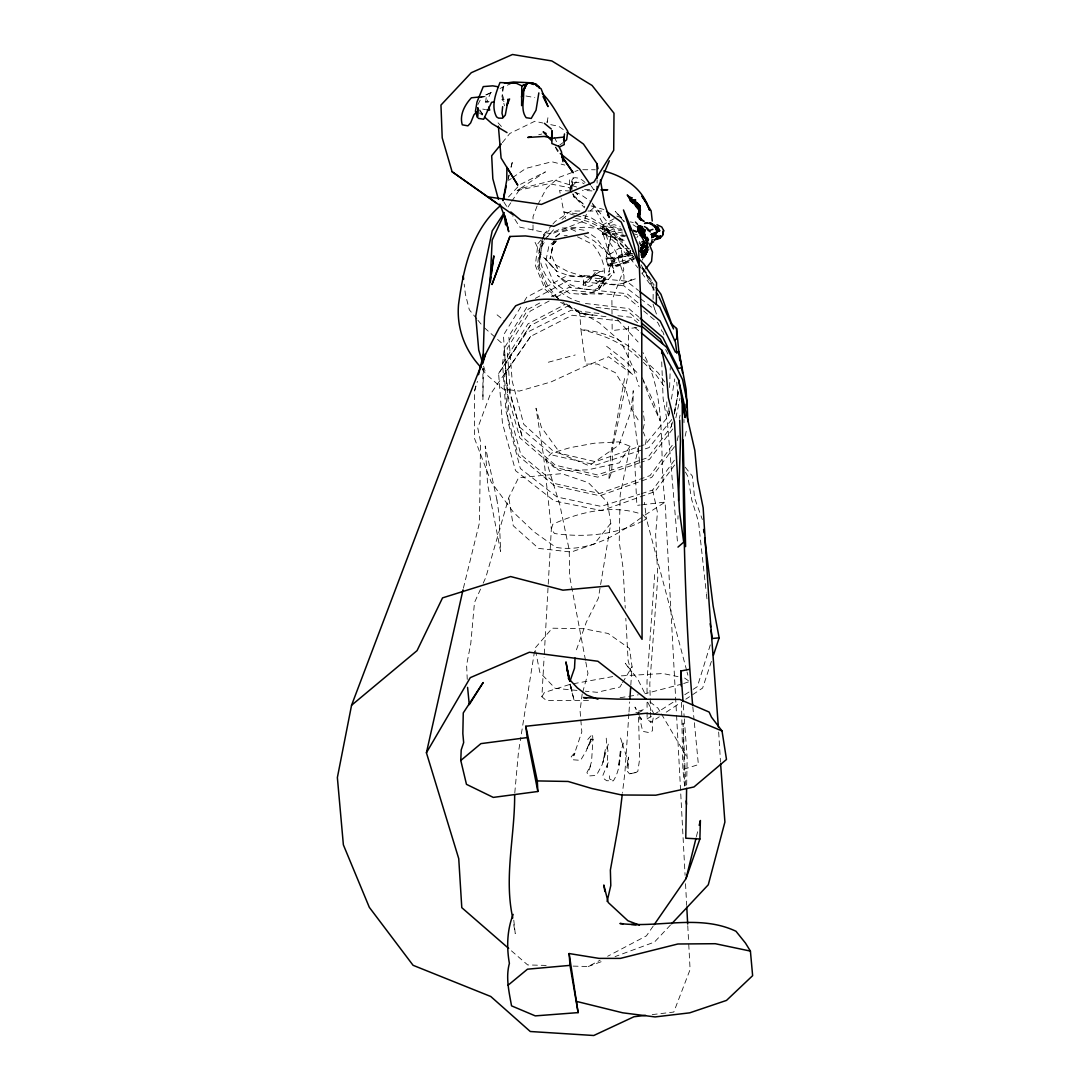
<?xml version="1.0" encoding="UTF-8"?>
<svg xmlns="http://www.w3.org/2000/svg" width="1090" height="1090" viewBox="0 0 1090 1090"><rect width="100%" height="100%" fill="white"/><g stroke="black" fill="none" stroke-linecap="round" stroke-linejoin="round"><path stroke-width="0.75" stroke-dasharray="5 3.75" d="M661.712 361.88L663.129 398.722L667.489 423.097L677.626 543.801M475.771 386.051L474.6 390.915L474.368 438.085L491.181 482.08L513.513 512.341L534.223 531.975L555.914 547.384C588.859 552.875 618.275 534.55 643.713 515.87M646.424 243.097L647.569 248.302L647.106 251.736L645.825 255.006L647.106 251.736L646.452 242.702L647.147 250.509L644.067 258.371L647.406 250.918L648.291 246.204M653.101 299.3L653.237 283.073M483.388 368.475L482.911 399.921L482.897 368.066M686.673 785.018L687.15 757.618L684.302 718.555M639.367 297.802L623.793 285.812L623.998 275.729L615.905 251.872L607.416 239.078L602.729 223.178L592.688 204.661M666.835 401.829L666.658 410.044L668.633 415.889L645.444 444.407L595.467 461.669L554.224 452.009L523.772 424.296L512.218 381.214L508.812 336.224L528.187 305.064M570.261 191.622L570.438 184.142L573.994 197.045L583.354 203.994L584.771 206.909M543.27 237.279C530.353 265.333 554.497 295.976 581.76 302.489M642.432 257.526L645.471 254.665L641.996 253.275L643.618 252.062L647.16 252.349L643.795 257.049L642.432 257.526L641.547 256.613L647.474 249.038L645.975 248.193L641.996 253.275L642.432 257.526L641.642 257.717L644.517 256.668L646.288 253.984L647.787 244.909M677.926 519.113L678.034 515.72M669.628 411.312L668.633 415.889L668.919 407.551M669.601 387.55L670.282 367.534M622.063 229.609L602.688 226.012L602.293 233.614L610.741 236.843L625.524 239.895M622.853 233.028L613.248 231.393L602.334 234.65L602.729 227.047L613.915 220.889M588.491 700.352L546.444 700.584L541.88 696.755L544.101 657.297M544.292 654.014L551.336 529.086L543.529 455.443L536.007 408.219L541.376 427.28L560.519 453.685L589.104 465.757L618.984 445.02L630.824 411.802L633.249 390.697L632.936 408.396L640.321 467.583M558.543 298.905L547.63 285.866L538.978 266.137L539.822 251.586M639.939 249.16L642.528 247.103L644.176 240.835M646.683 244.678L647.882 247.989L646.397 243.724L647.147 250.509L645.77 254.161L647.119 249.61L647.01 242.293M642.732 256.395L647.61 250.141L646.288 253.984L641.547 256.613L642.664 257.567L641.438 254.638L645.444 251.763L645.975 248.193M628.875 713.691L624.924 772.401L622.485 792.566M628.998 712.015L629.679 701.946M630.81 685.174L632.05 666.712L629.53 648.523L608.179 633.494L583.627 628.712L552.262 628.194L535.013 648.169L521.102 735.627M654.668 574.621L647.024 680.828L647.051 695.747M514.793 792.839L518.431 752.454L520.829 737.317M643.89 240.631L643.318 246.149L640.321 247.634M503.389 86.165L502.476 94.939L504.725 102.228L501.85 99.49L508.049 99.04M485.649 102.61L486.317 96.274L483.006 96.615M630.66 250.305L630.361 253.098L627.963 255.796L624.338 256.504L627.091 255.918L630.633 252.894L618.957 257.744L608.179 265.974L605.986 258.93L617.035 257.799L632.799 251.34M511.932 83.222L503.021 87.064L502.013 96.547L504.52 105.853M674.492 446.628L651.752 477.366L599.8 495.773L554.66 485.895L518.486 455.852L505.869 410.889L502.572 363.692L504.397 347.887L528.2 309.178L542.752 301.412M538.978 266.137L542.738 240.549M582.183 693.935L580.071 710.912L581.828 731.908L573.749 755.765L575.643 751.664L571.146 756.841L572.591 759.757L580.561 760.329L586.107 751.133L591.012 738.993L592.415 738.734L587.047 748.707L591.012 738.993L592.878 739.96L591.584 761.311L589.077 770.289L590.576 765.48L586.924 772.619L588.764 775.971L594.963 775.535L596.979 774.35L602.116 764.758L608.411 743.816L606.749 746.582L607.934 750.22L607.184 767.455L608.261 762.441L602.906 775.276L604.255 778.982L606.694 780.726L613.37 780.835C619.243 771.597 620.346 760.302 620.469 749.62L618.575 766.788L621.123 750.928L623.848 741.582L622.472 744.048L627.622 760.139L628.113 768.777L628.44 757.1L626.546 770.249L629.489 773.846L636.192 772.456L637.854 771.216L639.707 758.463L638.399 712.915L644.408 709.386L635.416 712.083L638.89 713.923L634.939 707.097L639.326 715.476M642.514 243.043L641.928 248.466L640.103 250.496L641.751 251L644.135 245.577L643.672 242.457L642.773 241.244L641.697 241.885L642.514 243.043L643.672 242.457L641.697 241.885M644.517 256.668L644.476 254.787L641.996 253.275M678.416 391.978L673.797 417.007M547.125 122.666L547.943 117.57L547.044 122.271M483.224 583.136L485.908 577.155L508.798 497.531L518.567 477.706L561.827 473.646L588.45 482.747L607.416 502.163L610.795 523.295L598.356 598.192L586.27 622.281L575.316 652.937M668.633 415.889L669.464 410.862M671.413 399.104L674.764 378.939M645.444 444.407L646.275 439.433L643.345 432.076M647.16 252.349L643.986 255.973L641.383 255.905L644.299 254.093L647.91 249.555L647.283 244.978L643.754 255.455L641.547 256.613M540.463 254.46L542.902 240.495M543.992 234.282L543.174 238.942L543.992 234.282L551.799 225.317M674.383 413.669L678.443 390.383M641.656 255.183L644.149 246.967L646.152 244.487M624.57 378.489L610.822 453.058L608.819 480.063L611.708 471.466L612.771 447.05L628.181 374.497L628.453 323.621M585.466 660.159L569.661 576.283L569.212 549.987L559.906 505.106L545.763 459.054L551.704 453.086L569.961 447.69L594.295 443.221L618.779 441.872L630.075 446.246L620.156 495.187L619.215 541.921L623.03 567.726L625.251 608.152M606.258 256.681L608.751 244.541L607.988 250.155L614.569 261L606.258 256.681L619.161 248.248L629.979 248.915M640.825 255.319L642.419 247.743L638.958 242.716M641.479 252.608L642.759 246.544L644.503 243.983L644.34 241.053M610.741 236.843L607.648 251.354L614.242 262.186L605.931 257.867L608.138 264.911L615.033 267.091L628.739 262.268L634.107 259.175M675.882 417.743L680.037 398.109M641.479 459.817L647.76 457.664L671.181 426.79L672.244 421.816M674.369 411.856L677.912 395.288L676.781 382.113M639.353 251.013L645.239 243.138L640.743 248.547L640.28 250.673L641.846 249.297L645.948 242.266L640.743 248.547L644.503 243.983M685.174 436.15L686.918 428.138M677.176 440.714L678.62 434.202M679.315 418.492L680.051 415.195M463.386 588.219L479.464 522.764L480.54 441.614L477.761 427.852L490.159 394.594L530.653 336.388L572.114 315.255L618.507 320.869M508.049 179.959L509.194 175.163M511.115 167.179L512.654 160.789L511.006 167.097M639.094 445.51L634.775 463.373L636.887 505.406L640.198 505.011M643.005 429.269L644.572 422.77L643.114 411.162M696.401 836.63L697.6 831.793M508.144 178.133L508.962 174.986M570.683 190.028L572.822 182.071L570.833 187.548L576.31 181.921L572.999 182.711L581.311 182.139L584.186 183.828M671.181 426.79L673.361 418.628M582.632 692.354L587.96 673.416L585.766 661.807M474.6 390.915L477.447 381.35M573.681 178.12L572.168 179.714L570.547 185.15L572.155 187.575M710.285 644.912L697.355 686.645L690.379 691.128M586.379 214.24L584.363 220.698L551.567 233.955L519.848 227.156L512.777 216.011M641.901 257.594L647.16 243.247M711.402 661.385L702.614 688.062L685.828 699.18M641.819 252.621L643.304 248.561L642.364 247.144L644.135 245.577L642.732 245.809L643.686 244.16L642.323 244.433L643.672 242.457M641.942 248.207L643.686 243.506L641.438 249.951L643.264 242.661L642.977 237.893M644.953 242.089L643.359 246.19L640.743 248.547L644.612 244.16M641.165 254.12L642.269 251.368L646.125 252.512L642.664 257.567M645.266 241.912L643.672 246.844L640.225 251.15L642.187 249.487L639.994 250.727L641.846 249.297L642.105 247.212L644.899 246.844L646.138 244.242M490.636 92.841L480.254 97.419L492.68 91.928L490.636 92.841L487.339 100.471L488.048 102.651M480.54 589.118L474.477 602.579L470.785 643.481L466.615 665.023L467.242 679.411M554.987 240.863L548.924 245.741L545.436 263.085L553.938 282.828L569.702 293.387L586.679 294.6L598.901 289.49C609.501 275.13 603.397 256.899 592.824 244.46L576.351 236.244M641.71 255.414L642.937 255.115L643.618 252.062L647.283 245.863L646.656 243.206M642.283 260.115L643.986 255.973L641.956 254.801L644.844 252.253L647.869 247.294L646.792 247.607L645.185 254.297L642.31 255.864M644.885 244.037L642.759 248.316L644.013 243.22L643.631 239.582M477.87 104.586L481.671 97.378M537.111 205.969L533.01 216.76L533.024 223.355M537.888 204.498L546.499 188.216L559.252 177.288L573.367 172.056M645.852 245.55L646.411 249.719L643.727 253.207L642.201 252.172L645.089 249.392L645.852 245.55L647.283 245.863M649.149 248.983L645.471 254.665M598.901 289.49L605.577 277.882L610.182 273.685L603.996 278.454L598.192 287.12L606.244 279.122L597.565 281.874L602.947 281.901L595.358 280.58C606.966 284.762 620.428 286.67 631.437 279.721L624.638 282.555L636.492 278.427M621.682 684.111L619.951 687.013L597.116 692.313L585.371 691.196M622.553 682.667L632.05 666.712M541.88 696.755L544.428 692.491L570.043 684.343M645.948 246.599L648.318 242.689M520.734 307.026L503.417 335.189L506.578 381.977L522.205 436.695L555.355 465.212L597.484 474.913L639.912 460.362M524.195 301.385L526.797 297.161L567.386 275.538L626.478 281.166L638.468 290.499M641.642 248.288L644.762 244.146L643.999 243.928M541.498 246.803L546.785 238.383M547.67 236.98L549.442 234.173L562.304 228.042L585.316 227.238L605.304 229.132L615.264 239.459L621.341 249.392L623.766 269.721L611.912 300.39L612.049 317.163M502.572 363.692L528.078 323.798L566.01 304.001M569.525 305.132L530.162 325.747L505.351 364.373L508.757 410.617L520.897 454.734L556.023 483.865L599.636 493.498L650.021 475.621L672.816 444.529M648.019 247.594L647.106 251.736M630.075 446.246L619.393 462.841L587.864 469.844L559.279 470.662L545.763 459.054M508.035 206.977L510.829 202.754M511.755 201.35L520.134 188.679L554.551 180.054L576.692 187.03M674.683 464.98L654.872 491.617L601.666 510.624L554.224 500.923L515.556 470.676L502.449 423.274L498.607 373.502L530.162 325.747M498.607 373.502L526.484 332.654L571.255 310.173L599.568 313.538M530.653 336.388L504.18 374.796L508.253 422.729L520.38 468.523L556.976 496.999L601.108 506.387L639.762 494.151M653.196 926.091L646.424 935.86L607.62 956.284M636.846 237.606L637.923 236.108M641.37 493.647L652.651 490.078L676.836 456.86M672.775 428.888L649.476 459.408L641.615 462.092M611.64 275.293L603.152 286.03L593.832 289.967L581.392 288.632L571.228 285.076L557.317 275.361L570.724 287.378M610.795 523.295L594.282 543.992L571.187 552.044L538.569 548.406L513.24 525.734L508.798 497.531M593.927 207.509L589.854 211.351M671.74 419.555L649.054 447.608L596.053 464.98L552.562 455.13L519.072 426.64M502.34 142.654L509.807 133.484L534.74 121.29L542.738 122.979M543.106 241.203L539.863 245.141L537.479 265.674L546.717 288.687L560.124 300.322M544.183 239.895L555.641 227.551M541.049 239.882L537.915 243.642L535.326 265.442L545.15 289.504L554.142 296.984M542.084 238.628L549.387 229.867M640.975 248.316L644.762 244.146M643.359 246.19L640.566 248.37L642.187 249.487L644.899 246.844M552.916 224.036L555.151 221.474L571.106 211.024L581.202 211.024M587.755 739.497L592.551 734.061L592.878 739.96L596.325 737.712M630.633 252.894L627.963 255.796L631.737 254.174M508.499 196.99L519.889 184.632L545.436 171.866L517.191 190.559L549.087 183.665L572.345 188.297M670.5 925.001L654.477 942.073L615.033 956.611M556.568 240.985L553.134 244.528L550.069 258.766L553.693 241.544L551.09 254.897L557.399 268.358L555.205 264.666L568.013 271.628L582.373 276.029L580.847 275.593L594.132 276.097L596.952 275.198L601.353 276.574L596.952 275.198L590.426 276.697L569.825 276.07L556.69 271.274L545.095 258.493L556.69 271.274M642.214 273.154L644.313 271.124M640.321 252.39L641.751 251L638.904 251.531M640.566 248.37L641.996 247.008M640.607 252.934L642.269 251.368M555.587 236.884L562.999 230.453L572.482 228.45L585.207 230.399M595.222 274.462L590.589 278.481L594.963 272.636L603.329 271.001L600.563 271.233L595.222 274.462L586.583 280.729L582.878 284.885L587.483 286.425L590.221 286.166L597.879 282.583L601.98 276.683L603.383 276.628L599.663 279.163L601.98 276.683L599.609 276.124M562.004 219.472L565.792 216.351M646.125 252.512L642.065 255.074L644.04 251.299L641.751 252.39M555.805 236.966L562.331 231.761L571.61 229.336L578.845 232.756M559.783 144.97L563.203 142.504M508.635 180.368L511.292 178.528M512.613 177.602L525.843 168.419L551.826 161.756L564.838 165.081M647.092 712.301L647.092 718.937L650.866 722.329L659.259 716.784M666.249 712.151L680.242 702.887M645.13 514.957L665.091 502.122C658.442 452.282 667.952 398.259 642.923 352.506M647.092 718.937L652.678 715.34M654.082 714.454L673.62 701.892M684.793 694.712L688.975 692.027M633.385 256.831L630.606 258.616L608.138 264.911M517.191 190.559L520.134 188.679M640.498 245.809L644.313 243.411M640.239 248.043L645.335 244.841M630.851 250.646L619.229 255.523L608.465 263.739L615.36 265.906L633.099 258.766M614.201 218.668L603.015 224.799L610.795 232.797L623.984 235.113M642.569 521.061C615.687 535.054 584.172 537.697 554.497 533.514L551.336 529.086L552.766 524.249C579.662 511.946 612.457 504.234 641.097 514.03M643.849 520.352L646.438 518.935L644.462 502.367M535.313 298.387L568.231 280.498L623.793 285.812M549.156 300.976L530.258 311.1L507.15 348.555L510.297 393.64L522.205 436.695M556.418 297.079L569.511 290.063L625.728 296.139L638.549 306.726M551.472 296.752L568.926 287.433L626.941 293.687L638.44 303.143M573.081 966.108L588.219 966.503L600.154 960.222M602.62 232.415L611.068 235.644L607.988 250.155L602.62 232.415L613.357 226.775L621.096 228.409M602.334 234.65L613.084 229.009L622.376 230.985M641.588 254.283L643.727 253.207M640.579 245.4L643.577 243.915M500.065 88.454L503.021 87.064M635.892 257.662L619.611 264.747L608.179 265.974M574.934 171.471L578.082 170.312M588.219 966.503L603.996 960.685M632.677 253.371L617.035 258.97L605.986 258.93M642.201 252.172L646.411 249.719L645.089 249.392M615.36 265.906L629.08 261.082M640.048 462.637L597.647 477.161L554.02 467.229L519.821 437.812L507.436 393.912L504.397 347.887M682.204 684.002L644.858 693.771M683.675 683.512L689.589 681.55M627.922 256.368L632.568 254.883M684.629 786.081L682.885 769.54L698.39 764.608L694.248 721.635M548.338 362.234L575.207 354.986M538.705 134.779L541.825 134.002M640.103 250.496L642.473 249.91L641.928 248.466L643.304 248.561M631.601 253.302L613.111 257.935L605.931 257.867M480.281 97.719L486.317 96.274L479.709 96.969M641.383 255.905C646.138 255.428 649.109 249.992 646.806 245.754M630.402 773.668L636.192 772.456M602.729 227.047L614.12 224.703L620.156 226.366M647.91 249.555L645.226 249.964M573.34 683.743L614.678 676.222M620.101 697.723L638.263 694.821M636.832 327.559L612.171 330.583L612.062 318.839M652.229 1014.599L673.797 1012.051L690.093 969.555L688.662 942.55M641.86 504.82L665.091 502.122L676.481 713.609M593.232 270.851L599.677 270.266M626.518 235.522L619.502 236.08L614.406 238.26L625.02 240.536M591.993 190.927L582.305 190.287M564.13 235.767L567.195 235.535M621.355 675.855L663.061 673.538L677.994 676.658M642.364 247.144L643.768 247.103M587.946 211.024L601.421 211.038L604.487 212.046M582.769 169.727L595.29 169.767M584.594 189.51L594.5 189.606M581.106 293.414L601.871 294.177M546.172 965.413L527.669 964.936L509.929 949.526M489.056 101.588L485.718 101.397L487.503 102.964M636.887 231.244L633.127 230.004M570.343 191.063L559.565 190.328L560.887 197.004M576.992 690.406L555.192 688.335L539.863 672.435L535.013 648.169M585.412 303.47L628.78 308.565L638.876 317.122M595.944 307.312L627.567 311.031L638.944 320.746M617.894 315.732L631.219 317.313L637.555 322.667M605.972 316.74L580.275 313.266L560.573 302.325M577.06 213.831L563.871 211.991L561.227 198.666M482.734 109.109L485.527 109.518M644.79 247.471L646.384 247.716M580.275 313.266L592.783 315.228L579.689 312.735L562.753 302.257M641.192 249.705L642.473 249.91M625.292 236.612L610.455 234.009L602.688 226.012M525.993 96.002L534.795 97.637M630.102 221.856L633.276 222.496M550.75 124.655L558.748 126.345L564.239 130.282M575.588 218.477C600.508 222.074 618.834 240.481 633.903 259.243M573.122 220.289C601.762 223.832 620.605 247.158 637.963 267.854M583.259 284.981L583.872 275.429L585.017 276.724M583.027 215.425L590.48 217.401L604.323 225.889L629.584 249.433M591.08 205.928L603.901 209.525M576.038 215.711C600.849 219.948 617.362 240.318 634.053 257.349M574.553 215.289L563.871 211.991L565.615 218.6M633.317 231.312L636.26 232.225M634.53 233.996L637.459 234.922M616.736 216.079L621.327 217.591L624.257 221.284M574.702 192.194L580.343 194.265L591.148 201.814M611.286 779.786L609.746 779.05L609.487 775.848M633.467 230.358L636.029 231.666M584.526 235.644L594.268 240.985L608.751 254.529L596.366 238.247L587.687 232.143M633.236 230.126L636.492 232.061L633.113 230.085M566.378 304.096L599.132 322.749L621.028 341.865L632.704 366.649L639.135 386.65M633.018 224.717L636.942 227.197M479.109 112.829L482.284 115.036M684.629 678.048L688.349 680.678M638.454 357.888C622.553 342.451 602.143 334.398 580.902 329.602L579.689 312.735M640.661 298.796L654.94 309.792L656.63 314.506M606.599 346.279L624.883 360.436L638.767 374.292M649.981 701.919L657.992 708.187L660.567 712.547M497.081 314.833L504.67 321.019M642.201 358.174C626.205 340.816 604.255 331.292 580.902 329.602L585.63 364.128L597.252 363.965L615.441 372.726L626.082 390.166L630.919 407.946L639.244 421.762M643.672 310.95L657.774 322.599L662.202 331.605M634.843 327.45L639.953 331.755M585.071 182.521C581.42 178.406 574.348 175.694 569.661 179.618L569.457 188.42L571.828 192.535M482.107 368.856L486.058 374.238L503.076 389.021L519.344 391.078L551.09 381.909L582.796 367.276L608.574 356.743L633.113 374.824L610.414 353.296M583.354 203.994L573.422 195.287L584.499 207.863M484.478 327.831L502.64 343.922M643.441 359.305L658.197 372.889L664.709 381.977M575.37 192.44L577.564 194.483L575.37 192.276M643.386 362.384L655.39 374.006L665.118 387.604M621.327 217.591L615.223 211.283L625.81 223.695M553.148 267.363L541.035 254.624L533.991 240.127M617.567 319.683L638.1 341.988M498.089 122.843L501.427 126.495M642.678 514.562L646.438 518.935L686.618 670.377M476.82 318.907L469.3 309.751L465.362 294.082L464.204 284.149M477.897 320.215L482.202 325.46M685.16 467.174L692.45 476.207L694.603 498.116L702.355 519.535M479.546 110.676L484.055 116.303M592.211 203.135L627.2 247.008M641.846 273.086L654.436 290.103M641.533 267.868L654.15 285.021M639.299 241.517L642.759 246.544M479.723 109.817L484.083 116.153M591.243 186.063L593.968 190.041M555.668 147.055L558.434 151.101M643.849 268.958L652.297 281.656M503.948 202.1L507.477 207.672M661.426 713.991L687.15 757.618M641.029 264.72L654.191 288.046M685.433 472.093L687.776 476.248L691.796 499.997L698.486 521.66L706.225 592.211M644.435 692.572L637.718 679.111L625.265 663.238L631.11 671.481L628.14 660.676L625.81 618.316M555.355 147.232L558.393 152.995M642.242 377.753L653.523 401.815L660.186 420.904L649.408 397.278L643.345 380.751M640.048 716.866L641.506 719.659L640.334 716.552M642.541 267.704L653.877 290.117M665.663 349.508L667.911 353.978M554.36 137.313L556.527 141.714M572.713 194.02L573.994 197.045M647.637 702.151L653.932 713.787L652.229 723.447L652.501 730.791L649.19 732.616L642.719 731.349L639.244 716.43M662.829 331.796L663.96 334.93M653.073 304.165L654.94 309.792M620.564 737.998L622.472 744.048M483.606 366.172L486.058 374.238M687.041 671.971L687.899 675.173M569.92 684.575L574.171 700.666L570.52 684.506M652.651 490.078L657.433 512.245L655.649 534.522L657.829 577.101L649.804 683.607L650.171 697.082M570.206 684.084L571.855 691.918L570.206 683.58M513.731 924.633L515.243 933.544L513.676 919.183M572.618 186.349L572.168 179.714M646.724 242.634L646.997 244.964M706.415 593.887L707.151 600.604M692.818 706.811L694.085 719.972M683.307 704.971L684.179 716.866M606.244 738.175L606.749 746.582M718.678 732.044L720.504 762.251M676.577 715.299L685.092 875.365M685.528 883.69L686.686 905.422M687.763 925.683L688.567 940.861M685.76 785.672L683.076 723.079L684.534 785.726M650.212 698.758L650.539 710.544M650.594 712.233L650.866 722.329M681.482 702.287L682.885 769.54M683.975 419.446L684.002 422.661M597.102 179.904L597.116 183.134M533.024 225.003L533.037 233.26M647.065 702.369L647.079 710.653M585.398 282.078L585.303 285.635L587.156 284.531L591.38 278.563L585.398 282.078M605.332 749.443L603.043 762.278L605.332 749.443M609.542 268.399L608.915 272.078L610.972 263.249L609.542 268.399M555.519 241.558L550.995 245.877L555.614 241.476M613.425 268.889L611.231 261.464L614.038 273.059L613.425 268.889M496.945 500.038L485.214 445.987L487.584 484.151L500.623 551.431L499.179 515.298L496.945 500.038"/><path stroke-width="1.5" d="M661.712 353.446L661.712 350.081L641.233 332.845M677.98 547.098L683.73 542.098L679.492 511.496L674.478 421.68L668.374 397.646L666.017 370.191L661.712 350.081L678.634 379.974L685.079 417.62L682.108 397.142C683.444 499.86 683.675 602.784 692.654 705.175M606.571 211.46L621.232 222.074L640.034 267.69L631.382 235.031L623.466 209.961L638.522 246.19L641.765 326.959L642.065 639.353L608.615 585.97L562.931 590.167L510.611 576.542L442.54 597.879L417.048 650.648L351.566 705.257L337.369 777.551L343.377 844.859L369.319 907.33L413.083 965.304L490.759 996.492L530.285 1031.508L593.778 1035.5L633.985 1016.738L645.593 1015.376M633.59 203.408L633.154 199.892L629.734 199.606L639.04 207.986C640.048 213.735 638.699 224.254 639.04 207.986L633.59 201.936L630.51 201.173L639.598 206.364C633.331 199.688 633.14 204.566 638.549 209.294L639.04 207.986L636.778 204.675L632.691 203.053M477.488 117.42L477.815 107.91L477.488 117.42L475.444 111.289L476.97 102.106L483.265 86.601L492.748 85.838L498.144 86.778M656.316 304.205L656.562 282.773L643.918 263.998L639.135 259.134M686.618 788.343L685.76 838.21L699.875 839L700.393 820.498L699.194 825.334M483.061 359.727L484.451 316.563L493.865 255.878L491.481 273.781M678.525 500.46L680.46 441.109L679.683 420.127M521.62 105.648L521.783 85.824L516.374 83.29L499.997 82.54C495.855 93.181 490.704 105.989 496.577 116.889L498.525 118.129L502.544 118.211L505.297 115.09L508.253 99.285L507.027 105.321L509.602 98.917M537.302 780.917L568.108 781.462L591.843 788.506L621.682 794.992L655.812 795.196L693.962 786.966L726.499 759.457L722.016 730.94L688.281 716.907L645.471 713.323L525.816 726.253L537.302 780.917L537.847 791.49L493.28 797.403L466.466 784.337L460.784 760.493L461.193 749.975L463.659 742.59L462.841 733.556L463.264 712.928L483.156 682.558L469.272 704.617L467.596 687.395M647.01 242.293L644.135 235.195L637.95 230.808L639.421 228.764L637.991 226.352C636.138 232.851 644.749 233.206 646.452 238.328L646.247 241.966M490.119 281.833L492.176 240.072L503.866 214.825M575.043 658.033L574.512 668.225L570.097 680.937M629.897 698.595L630.688 686.85M640.402 210.125L638.863 213.327L640.089 214.58L639.83 205.697L637.296 203.04L634.203 202.944L635.347 202.222L635.524 199.702L633.154 199.892L639.83 205.697L640.402 210.125L639.19 215.861M629.502 198.462L629.625 197.099L627.24 194.933L629.502 198.462L632.282 197.971L629.625 197.099M514.644 794.528C514.957 835.812 503.757 877.041 512.75 918.012M646.288 238.983L638.059 229.963L639.735 225.657L642.242 226.679L645.157 235.236L644.926 237.824L638.1 230.562L641.274 233.083M639.013 214.825L639.762 212.141L638.672 207.427L639.34 211.692L638.304 215.18L639.857 209.73L639.435 205.847L637.187 203.871L639.598 206.364M505.951 221.706L505.651 224.881L504.207 215.507M502.654 106.657L502 113.197L502.899 116.821M622.281 794.242L618.63 824.476L610.373 870.052L610.795 885.516L607.116 901.403M652.161 239.609L651.03 245.196M490.391 281.915L491.045 277.037M563.598 139.792L564.497 133.934M638.549 209.294L636.655 205.778L637.255 203.98L634.339 203.271L633.59 201.936L637.296 203.04M656.943 224.703L661.78 227.006L663.606 230.412L662.788 235.345L659.995 238.233L653.932 239.936L659.273 237.715L660.622 236.08L651.766 236.516C652.379 240.127 659.082 230.753 658.265 227.442L651.384 224.281L659.682 230.78L650.825 234.473M640.034 209.743L639.367 213.926L638.29 214.88L638.863 213.327M500.514 205.642C471.738 230.099 463.332 268.835 458.536 304.573C456.465 328.104 464.912 350.476 481.112 367.521M663.606 230.412L662.897 234.173L663.347 231.816M651.766 237.893L652.311 233.682L653.332 236.789M656.262 239.432L657.338 236.326L659.995 238.233L660.622 236.08M506.251 186.145L503.062 200.71L506.768 179.891L506.905 167.274L517.777 185.123L501.087 158.036L498.375 126.181M508.662 948.423L461.792 907.67L458.74 858.648L426.422 752.768L463.005 589.84M478.524 374.688L483.619 353.582M654.163 924.688L686.032 878.608L696.006 838.251M513.158 914.401C507.082 929.947 506.469 947.047 509.398 963.369C505.542 977.417 509.057 991.9 511.537 1005.852L535.272 1015.88L578.122 1012.61L569.13 953.546L599.037 958.383L620.36 958.396L677.871 943.995L715.272 943.708L750.41 951.093L752.631 975.673L726.512 1000.402L689.711 1012.842L655.076 1016.929L622.676 1012.801L576.692 1001.451M482.679 363.828L485.527 354.264L499.152 328.172L515.679 305.8C558.816 286.656 601.258 313.975 641.765 326.959M652.256 221.038L651.139 210.82L641.942 196.186L646.67 203.162L649.667 210.316L646.67 203.162M713.473 655.104L719.155 637.841L713.119 605.89L704.63 537.792M686.032 878.608L699.875 839M521.402 96.901L526.089 84.352L527.465 82.908L536.375 84.134L539.495 88.331M509.902 236.476L492.012 284.449L509.902 236.476L525.489 235.93L554.442 239.746L588.423 232.851M351.566 705.257L458.059 424.214L485.527 354.264M638.563 213.041L638.059 214.267L639.789 210.656L638.304 215.18M647.01 242.92L648.414 239.582L647.147 237.334L646.643 240.25L648.414 239.582M639.789 210.656L638.059 214.635M510.815 211.978L521.102 220.412L553.87 226.352L585.48 211.446L597.156 189.606L609.296 160.789M634.911 204.334L637.255 203.98M651.766 236.516L654.749 232.77L655.635 236.367M638.931 233.001L641.383 233.955L642.923 233.206L645.335 229.84L639.421 228.764L638.1 230.562L644.135 235.195M426.422 752.768L470.294 677.639L529.413 652.242L597.879 661.249L645.975 698.799M645.866 268.685L651.561 261.382L652.46 252.049L648.836 243.165M504.302 212.618L492.203 230.916L483.129 274.285L475.731 316.168L478.728 350.026L482.148 361.321M649.122 223.3L652.501 223.981L649.122 223.3L650.771 223.014M501.277 143.975L491.685 155.761L492.83 178.706L498.389 199.32M476.589 111.807L473.905 114.913L470.621 122.966L467.923 125.854L462.283 124.819C459.312 114.981 464.762 104.844 471.398 97.8L479.695 96.956M671.644 923.789L708.282 884.78L724.904 822.024L720.599 763.926M639.871 235.099L641.056 233.982L644.531 236.694L643.481 237.347M460.784 760.493L480.922 743.625L527.233 737.576L537.847 791.49M507.981 985.305L527.478 969.187L569.988 965.372L578.122 1012.61M564.334 141.591L566.623 139.765L567.795 131.291C559.524 118.81 553.339 104.286 542.207 93.386M642.269 234.977L641.206 235.753L644.531 236.694M643.522 235.767L645.157 235.236L640.838 229.132L638.1 230.562L642.242 226.679M674.492 340.325L676.822 338.622L676.549 328.485L670.8 323.226M650.866 243.465L653.687 241.735M635.988 203.394L634.925 203.353M637.732 231.502L640.838 229.132L639.735 225.657M649.34 230.549L652.91 229.35M526.293 84.611L521.783 85.824L526.089 84.352L522.546 92.486L527.465 82.908L523.391 89.244C524.767 98.713 520.025 109.49 526.17 117.72L531.225 118.428L536.035 110.213L538.841 92.895M635.797 205.996L636.655 205.778M530.898 136.7L527.778 137.463L544.292 136.427L550.559 137.831M653.251 235.563L655.594 234.99L659.273 237.715M638.74 230.331L640.198 230.017L644.135 231.925M681.141 685.828L680.841 671.018L689.207 669.369M494.07 101.874L491.576 102.337L483.647 119.246L478.36 118.36M639.857 209.73L639.435 205.847M687.068 407.565L686.101 389.253L679.002 351.607L675.405 352.179L660.159 320.991L640.988 305.241M681.918 367.807L678.28 368.393L662.856 337.464L640.143 318.198M647.964 222.932L644.531 223.436L646.929 223.109M504.479 83.303L513.472 81.995L533.173 82.881L541.117 88.821L548.025 106.575L543.024 96.56M656.861 238.615L659.995 238.233M719.155 637.841L712.274 638.495L711.116 630.293M654.463 225.112L656.057 229.445L657.897 229.282M552.521 138.253L564.007 137.067L564.252 144.575L559.81 146.796L551.867 143.539L552.031 130.636L551.39 140.46L543.161 131.876L546.144 133.539M601.408 190.205L607.689 189.742L601.094 189.674M630.51 201.173L635.606 201.405M511.932 83.222L516.374 83.29M623.167 923.761L619.924 923.489C658.605 928.339 699.303 913.897 735.968 931.255L745.478 943.095L750.41 951.093M631.287 924.443L636.151 924.851M655.199 227.142L658.265 227.442L659.682 230.78M487.557 196.799L541.389 204.429L593.927 182.071L613.711 150.284L613.997 113.224L592.088 85.47L551.826 60.945L512.504 54.5L471.289 72.703L440.959 105.076L442.213 137.844L452.078 171.702L513.267 214.894M486.917 109.736L489.71 110.145L488.919 106.929M586.665 698.091L583.45 697.573L617.212 699.099L679.779 699.412L709.127 712.056L711.484 717.193L722.016 730.94M645.157 235.236L641.383 233.955L639.394 229.622M597.933 699.221L586.774 695.079L577.414 687.926L568.217 678.13M639.408 925.138L627.935 920.764L608.234 902.506L603.806 884.998L604.882 891.538M643.209 221.079L644.108 221.42L637.486 216.324L641.288 220.18L639.244 214.662M603.792 170.967C622.567 175.858 640.906 187.017 647.787 205.847M530.803 83.399L533.541 84.489M536.266 85.565L539.005 86.655M637.418 203.666L629.734 199.606M650.676 223.137L652.501 223.981M639.353 219.063L641.819 220.384M644.367 226.556L647.283 228.191L650.24 231.952M507 132.585L491.958 123.62L484.955 117.42M638.508 225.807L643.74 229.118L645.021 231.829M646.452 238.328L637.95 230.808L642.923 233.206M452.078 171.702L496.509 203.108M566.991 132.258L583.463 144.057L597.007 163.759L598.029 168.637M635.293 203.639L639.04 207.986M639.789 291.534L659.777 307.08L675.432 342.206L676.917 353.378M560.274 153.513L579.471 168.827L590.344 184.728M544.373 123.334L551.295 129.015M641.356 325.883L666.685 347.315L682.544 379.579L687.041 401.379L687.885 421.653M641.465 322.899L660.431 339.085L662.679 343.554M635.443 222.047L637.636 224.377M638.059 229.963L644.462 235.876L643.999 237.429L641.928 233.492M629.148 227.442L631.096 229.908M641.751 234.268L639.244 232.483L642.746 229.282L638.958 227.728L638.263 230.317L644.435 236.639L645.893 239.691M646.942 228.777L648.427 230.753M656.371 292.72L658.306 295.336M656.085 287.651L660.935 294.245L673.525 328.948L659 296.875M561.827 156.538L573.163 172.724L562.113 156.51M607.539 214.825L609.365 217.482L604.664 204.47L600.413 180.027M640.43 234.963L643.25 239.459M558.707 146.101L561.459 151.687L562.944 161.633M656.057 229.445L657.161 231.789M499.847 204.075L505.828 219.839L508.73 231.679L504.847 215.547M678.634 379.974L694.848 450.524L697.627 480.472L703.173 507.804L709.113 603.315L718.378 727.016M569.784 681.277L567.236 669.969L569.212 679.37M569.552 680.242L565.942 661.903L568.994 679.356M686.06 404.254L686.659 407.578M679.002 351.607L682.531 372.862M710.203 623.725L710.666 627.009M703.595 529.495L704.017 532.819M525.816 726.253L527.233 737.576M463.236 275.879L463.618 279.19M676.549 328.485L679.765 360.708M686.21 800.959L686.564 804.27M680.841 671.018L683.062 701.578M569.13 953.546L569.988 965.372M686.782 907.112L687.681 923.993M683.185 439.992L685.596 546.608M597.007 163.759L597.088 178.297M597.129 186.376L597.156 189.606"/></g></svg>
